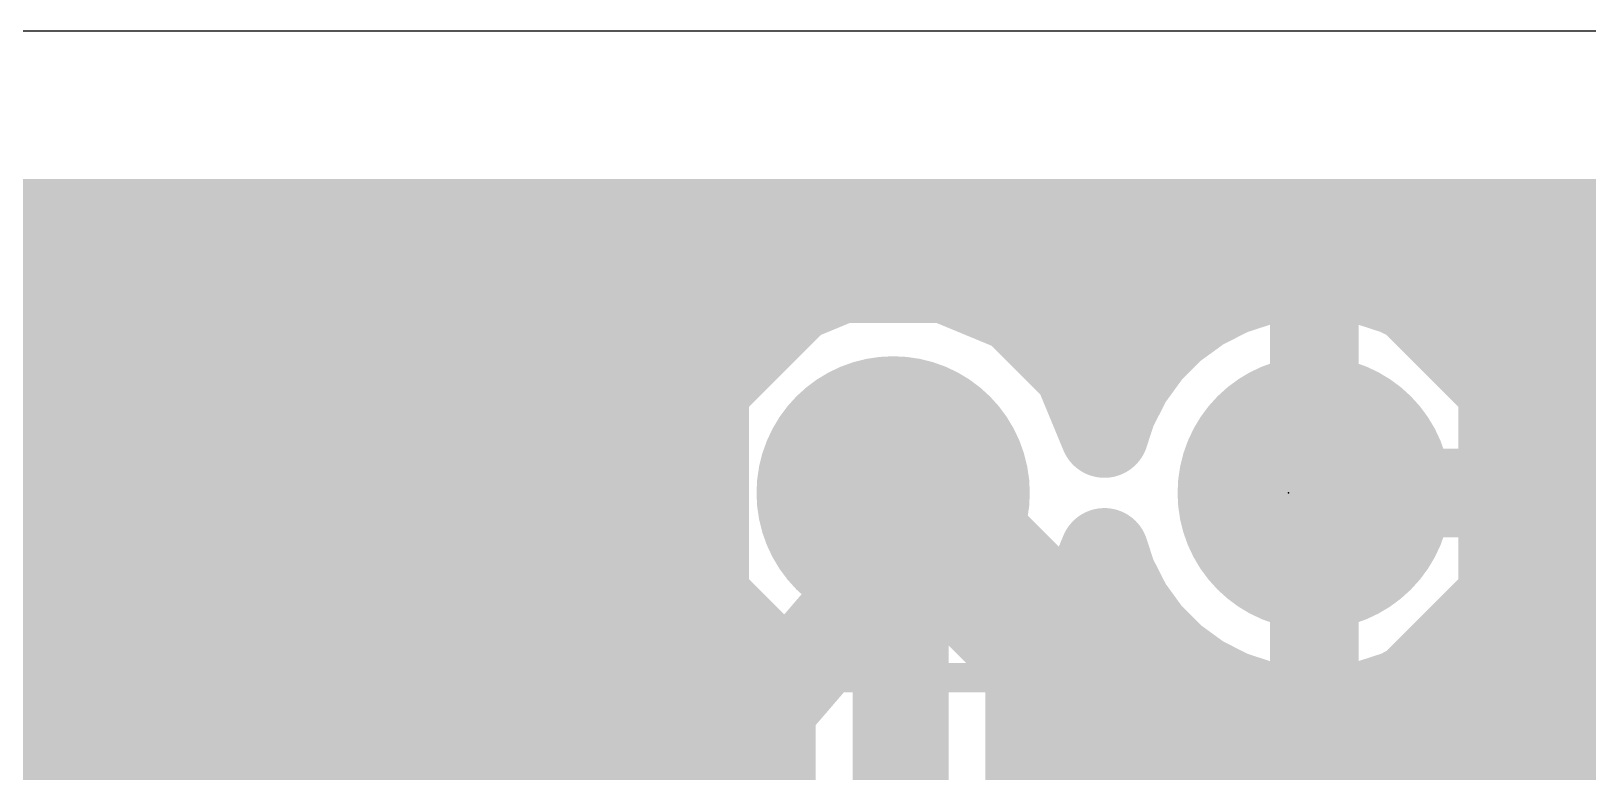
# Model space of a CAD drawing. Extents: x -0.2 to 38.1, y -0.7 to 65.1.
# Drawn here: x 7.86 to 18.57, y 59.68 to 64.77 of the extents above; entities that cross this region are included whole.
import ezdxf

# ---------------------------------------------------------------- set-up
doc = ezdxf.new("R2010")
doc.units = 0
for name, color, linetype in [('1', 22, 'CONTINUOUS'), ('16', 175, 'CONTINUOUS'), ('17', 82, 'CONTINUOUS'), ('20', 7, 'CONTINUOUS'), ('21', 253, 'CONTINUOUS'), ('23', 7, 'CONTINUOUS'), ('51', 253, 'CONTINUOUS')]:
    doc.layers.add(name, color=color, linetype=linetype)

# ---------------------------------------------------------------- blocks, each defined once
blk = doc.blocks.new('RECT')
blk.add_solid([(-0.5, -0.5), (0.5, -0.5), (-0.5, 0.5), (0.5, 0.5)])
blk = doc.blocks.new('ROUNDP')
at = {"const_width": 0.5}
blk.add_lwpolyline([(0, -0.25, 1), (0, 0.25, 1), (0, -0.25)], format="xyb", dxfattribs=at)

msp = doc.modelspace()

# ---------------------------------------------------------------- linework, layer by layer
at = {"layer": '1'}
for points, const_width in [([(13.843, 61.595), (14.0335, 61.4045)], 1.016), ([(13.843, 61.595), (13.7922, 61.595)], 0.6604), ([(14.0335, 61.4045), (16.383, 59.055)], 1.016), ([(14.0335, 61.4045), (11.684, 58.674)], 0.6604)]:
    msp.add_lwpolyline(points, dxfattribs=dict(at, const_width=const_width))
for points, const_width in [([(14.0226, 61.7746, 1), (13.6634, 61.4154)], 0.508), ([(13.7922, 61.7601, 1), (13.7922, 61.4299)], 0.3302), ([(14.2131, 61.5841, 1), (13.8539, 61.2249)], 0.508), ([(13.843, 61.4299, 1), (13.843, 61.7601)], 0.3302), ([(13.8539, 61.2249, 1), (14.2131, 61.5841)], 0.508), ([(14.1586, 61.2968, 1), (13.9084, 61.5122)], 0.3302)]:
    msp.add_lwpolyline(points, format="xyb", dxfattribs=dict(at, const_width=const_width))
at = {"layer": '16'}
for points, const_width in [([(6.6298, 63.4492), (35.5092, 63.4492)], 0.6096), ([(6.6557, 63.3984), (35.5092, 63.3984)], 0.6096), ([(13.4941, 63.0936), (12.9433, 62.8655)], 0.6096), ([(14.0903, 63.0936), (13.4941, 63.0936)], 0.6096), ([(14.6411, 62.8655), (14.0903, 63.0936)], 0.6096), ([(16.5699, 63.0936), (16.3369, 63.0567)], 0.6096), ([(16.6878, 63.0936), (16.5699, 63.0936)], 0.6096), ([(16.8057, 63.0936), (16.6878, 63.0936)], 0.6096), ([(16.6878, 63.0936), (16.6878, 61.595)], 0.6096), ([(16.6878, 61.595), (16.6878, 63.0936)], 0.6096), ([(17.0387, 63.0567), (16.8057, 63.0936)], 0.6096), ([(16.1125, 62.9838), (15.9024, 62.8767)], 0.6096), ([(16.3369, 63.0567), (16.1125, 62.9838)], 0.6096), ([(17.2631, 62.9838), (17.0387, 63.0567)], 0.6096), ([(17.4732, 62.8767), (17.2631, 62.9838)], 0.6096), ([(12.9433, 62.8655), (12.5217, 62.4439)], 0.6096), ([(15.0627, 62.4439), (14.6411, 62.8655)], 0.6096), ([(15.9024, 62.8767), (15.7115, 62.7381)], 0.6096), ([(17.6641, 62.7381), (17.4732, 62.8767)], 0.6096), ([(6.9663, 62.7888), (12.8667, 62.7888)], 0.6096), ([(14.7177, 62.7888), (15.7814, 62.7888)], 0.6096), ([(16.6878, 62.7888), (16.6878, 62.7888)], 0.6096), ([(17.5942, 62.7888), (26.8367, 62.7888)], 0.6096), ([(15.7115, 62.7381), (15.5447, 62.5713)], 0.6096), ([(17.8309, 62.5713), (17.6641, 62.7381)], 0.6096), ([(15.5447, 62.5713), (15.4061, 62.3804)], 0.6096), ([(17.9695, 62.3804), (17.8309, 62.5713)], 0.6096), ([(12.5217, 62.4439), (12.2936, 61.8931)], 0.6096), ([(15.2449, 62.0038), (15.0627, 62.4439)], 0.6096), ([(15.4061, 62.3804), (15.299, 62.1703)], 0.6096), ([(18.0766, 62.1703), (17.9695, 62.3804)], 0.6096), ([(7.0943, 62.1792), (12.4121, 62.1792)], 0.6096), ([(15.1723, 62.1792), (15.3036, 62.1792)], 0.6096), ([(15.299, 62.1703), (15.2449, 62.0038)], 0.6096), ([(16.6878, 62.1792), (16.6878, 62.1792)], 0.6096), ([(18.0721, 62.1792), (26.3821, 62.1792)], 0.6096), ([(18.1495, 61.9459), (18.0766, 62.1703)], 0.6096), ([(18.1864, 61.7129), (18.1495, 61.9459)], 0.6096), ([(12.2936, 61.8931), (12.2936, 61.2969)], 0.6096), ([(18.1864, 61.595), (18.1864, 61.7129)], 0.6096), ([(13.843, 61.595), (13.7922, 61.595)], 0.6604), ([(13.843, 61.595), (13.843, 57.785)], 0.6604), ([(16.6878, 60.0964), (16.6878, 61.595)], 0.6096), ([(16.6878, 61.595), (16.6878, 61.595)], 0.6096), ([(16.6878, 61.595), (16.6878, 60.0964)], 0.6096), ([(18.1864, 61.595), (16.6878, 61.595)], 0.6096), ([(16.6878, 61.595), (16.6878, 61.595)], 0.6096), ([(16.6878, 61.595), (18.1864, 61.595)], 0.6096), ([(16.6878, 61.595), (16.6878, 61.595)], 0.6096), ([(18.1864, 61.4771), (18.1864, 61.595)], 0.6096), ([(7.1908, 61.5696), (12.2936, 61.5696)], 0.6096), ([(16.6878, 61.5696), (16.6878, 61.5696)], 0.6096), ([(18.1495, 61.2441), (18.1864, 61.4771)], 0.6096), ([(18.1864, 61.5696), (26.2636, 61.5696)], 0.6096), ([(12.2936, 61.2969), (12.5217, 60.7461)], 0.6096), ([(15.0627, 60.7461), (15.2449, 61.1862)], 0.6096), ([(15.2449, 61.1862), (15.299, 61.0197)], 0.6096), ([(18.0766, 61.0197), (18.1495, 61.2441)], 0.6096), ([(7.1144, 60.96), (12.4332, 60.96)], 0.6096), ([(15.1512, 60.96), (15.3294, 60.96)], 0.6096), ([(15.299, 61.0197), (15.4061, 60.8096)], 0.6096), ([(16.6878, 60.96), (16.6878, 60.96)], 0.6096), ([(17.9695, 60.8096), (18.0766, 61.0197)], 0.6096), ([(18.0462, 60.96), (26.4032, 60.96)], 0.6096), ([(12.5217, 60.7461), (12.9433, 60.3245)], 0.6096), ([(14.732, 60.4155), (15.0627, 60.7461)], 0.6096), ([(15.4061, 60.8096), (15.5447, 60.6187)], 0.6096), ([(17.8309, 60.6187), (17.9695, 60.8096)], 0.6096), ([(15.5447, 60.6187), (15.7115, 60.4519)], 0.6096), ([(17.6641, 60.4519), (17.8309, 60.6187)], 0.6096), ([(14.732, 59.2438), (14.732, 60.4155)], 0.6096), ([(15.7115, 60.4519), (15.9024, 60.3133)], 0.6096), ([(17.4732, 60.3133), (17.6641, 60.4519)], 0.6096), ([(7.0179, 60.3504), (12.9175, 60.3504)], 0.6096), ([(12.9433, 60.3245), (12.954, 60.3201)], 0.6096), ([(12.954, 60.3201), (12.954, 59.2438)], 0.6096), ([(14.732, 60.3504), (15.8513, 60.3504)], 0.6096), ([(15.9024, 60.3133), (16.1125, 60.2062)], 0.6096), ([(16.6878, 60.3504), (16.6878, 60.3504)], 0.6096), ([(17.2631, 60.2062), (17.4732, 60.3133)], 0.6096), ([(17.5243, 60.3504), (26.8875, 60.3504)], 0.6096), ([(16.1125, 60.2062), (16.3369, 60.1333)], 0.6096), ([(17.0387, 60.1333), (17.2631, 60.2062)], 0.6096), ([(16.3369, 60.1333), (16.5699, 60.0964)], 0.6096), ([(16.5699, 60.0964), (16.6878, 60.0964)], 0.6096), ([(16.6878, 60.0964), (16.8057, 60.0964)], 0.6096), ([(16.8057, 60.0964), (17.0387, 60.1333)], 0.6096), ([(6.7204, 59.7408), (12.954, 59.7408)], 0.6096), ([(14.732, 59.7408), (33.0924, 59.7408)], 0.6096)]:
    msp.add_lwpolyline(points, dxfattribs=dict(at, const_width=const_width))
for points, const_width in [([(13.4941, 63.246, 1), (13.4941, 62.9412)], 0.3048), ([(13.5524, 62.9528, 1), (13.4358, 63.2344)], 0.3048), ([(14.1486, 63.2344, 1), (14.032, 62.9528)], 0.3048), ([(14.0903, 62.9412, 1), (14.0903, 63.246)], 0.3048), ([(16.5699, 63.246, 1), (16.5699, 62.9412)], 0.3048), ([(16.6878, 63.246, 1), (16.6878, 62.9412)], 0.3048), ([(16.8402, 63.0936, 1), (16.5354, 63.0936)], 0.3048), ([(16.8402, 63.0936, 1), (16.5354, 63.0936)], 0.3048), ([(16.5937, 62.9431, 1), (16.546, 63.2441)], 0.3048), ([(16.8296, 63.2441, 1), (16.7819, 62.9431)], 0.3048), ([(16.6878, 62.9412, 1), (16.6878, 63.246)], 0.3048), ([(16.8057, 62.9412, 1), (16.8057, 63.246)], 0.3048), ([(16.0654, 63.1287, 1), (16.1596, 62.8389)], 0.3048), ([(16.1817, 62.848, 1), (16.0433, 63.1196)], 0.3048), ([(16.313, 63.2072, 1), (16.3607, 62.9062)], 0.3048), ([(16.384, 62.9118, 1), (16.2898, 63.2016)], 0.3048), ([(17.0858, 63.2016, 1), (16.9916, 62.9118)], 0.3048), ([(17.0149, 62.9062, 1), (17.0626, 63.2072)], 0.3048), ([(17.3322, 63.1196, 1), (17.1939, 62.848)], 0.3048), ([(17.216, 62.8389, 1), (17.3102, 63.1287)], 0.3048), ([(13.0511, 62.7577, 1), (12.8355, 62.9732)], 0.3048), ([(14.7489, 62.9732, 1), (14.5333, 62.7577)], 0.3048), ([(15.8332, 63.0125, 1), (15.9715, 62.7409)], 0.3048), ([(15.9919, 62.7534, 1), (15.8128, 63)], 0.3048), ([(17.5628, 63, 1), (17.3837, 62.7534)], 0.3048), ([(17.4041, 62.7409, 1), (17.5424, 63.0125)], 0.3048), ([(12.885, 63.0062, 1), (13.0016, 62.7247)], 0.3048), ([(12.8667, 62.6364, 1), (12.8667, 62.9412)], 0.3048), ([(14.7177, 62.9412, 1), (14.7177, 62.6364)], 0.3048), ([(14.5828, 62.7247, 1), (14.6994, 63.0062)], 0.3048), ([(15.7814, 62.6364, 1), (15.7814, 62.9412)], 0.3048), ([(16.6878, 62.9412, 1), (16.6878, 62.6364)], 0.3048), ([(16.6878, 62.6364, 1), (16.6878, 62.9412)], 0.3048), ([(17.5942, 62.9412, 1), (17.5942, 62.6364)], 0.3048), ([(15.6219, 62.8614, 1), (15.8011, 62.6148)], 0.3048), ([(15.8193, 62.6303, 1), (15.6038, 62.8458)], 0.3048), ([(17.7718, 62.8458, 1), (17.5563, 62.6303)], 0.3048), ([(17.5745, 62.6148, 1), (17.7537, 62.8614)], 0.3048), ([(15.668, 62.4817, 1), (15.4214, 62.6609)], 0.3048), ([(17.9542, 62.6609, 1), (17.7076, 62.4817)], 0.3048), ([(12.6625, 62.3856, 1), (12.3809, 62.5022)], 0.3048), ([(15.2034, 62.5022, 1), (14.9219, 62.3856)], 0.3048), ([(15.437, 62.679, 1), (15.6525, 62.4635)], 0.3048), ([(17.7231, 62.4635, 1), (17.9386, 62.679)], 0.3048), ([(12.414, 62.5517, 1), (12.6295, 62.3361)], 0.3048), ([(14.9549, 62.3361, 1), (15.1704, 62.5517)], 0.3048), ([(15.5419, 62.3113, 1), (15.2703, 62.4496)], 0.3048), ([(18.1053, 62.4496, 1), (17.8337, 62.3113)], 0.3048), ([(15.2828, 62.47, 1), (15.5294, 62.2909)], 0.3048), ([(17.8462, 62.2909, 1), (18.0928, 62.47)], 0.3048), ([(12.4121, 62.0268, 1), (12.4121, 62.3316)], 0.3048), ([(15.1723, 62.3316, 1), (15.1723, 62.0268)], 0.3048), ([(15.4439, 62.1232, 1), (15.1541, 62.2174)], 0.3048), ([(15.3036, 62.0268, 1), (15.3036, 62.3316)], 0.3048), ([(16.6878, 62.3316, 1), (16.6878, 62.0268)], 0.3048), ([(16.6878, 62.0268, 1), (16.6878, 62.3316)], 0.3048), ([(18.0721, 62.3316, 1), (18.0721, 62.0268)], 0.3048), ([(18.2215, 62.2174, 1), (17.9317, 62.1232)], 0.3048), ([(15.1632, 62.2394, 1), (15.4348, 62.1011)], 0.3048), ([(17.9408, 62.1011, 1), (18.2124, 62.2394)], 0.3048), ([(15.1, 62.0509, 1), (15.3899, 61.9568)], 0.3048), ([(15.1041, 61.9455, 1), (15.3857, 62.0622)], 0.3048), ([(18.3, 61.9698, 1), (17.999, 61.9221)], 0.3048), ([(12.446, 61.8931, 1), (12.1412, 61.8931)], 0.3048), ([(12.1528, 61.9514, 1), (12.4344, 61.8348)], 0.3048), ([(18.0046, 61.8988, 1), (18.2944, 61.993)], 0.3048), ([(18.3388, 61.7129, 1), (18.034, 61.7129)], 0.3048), ([(13.7922, 61.7601, 1), (13.7922, 61.4299)], 0.3302), ([(14.0081, 61.595, 1), (13.6779, 61.595)], 0.3302), ([(13.843, 61.4299, 1), (13.843, 61.7601)], 0.3302), ([(16.8402, 61.595, 1), (16.5354, 61.595)], 0.3048), ([(16.6878, 61.7474, 1), (16.6878, 61.4426)], 0.3048), ([(16.8402, 61.595, 1), (16.5354, 61.595)], 0.3048), ([(16.6878, 61.7474, 1), (16.6878, 61.4426)], 0.3048), ([(16.8402, 61.595, 1), (16.5354, 61.595)], 0.3048), ([(16.6878, 61.7474, 1), (16.6878, 61.4426)], 0.3048), ([(16.6878, 61.7474, 1), (16.6878, 61.4426)], 0.3048), ([(16.6878, 61.4426, 1), (16.6878, 61.7474)], 0.3048), ([(16.6878, 61.4426, 1), (16.6878, 61.7474)], 0.3048), ([(18.3388, 61.595, 1), (18.034, 61.595)], 0.3048), ([(18.0359, 61.6891, 1), (18.3369, 61.7368)], 0.3048), ([(18.1864, 61.4426, 1), (18.1864, 61.7474)], 0.3048), ([(18.1864, 61.4426, 1), (18.1864, 61.7474)], 0.3048), ([(12.2936, 61.4172, 1), (12.2936, 61.722)], 0.3048), ([(16.6878, 61.722, 1), (16.6878, 61.4172)], 0.3048), ([(16.6878, 61.4172, 1), (16.6878, 61.722)], 0.3048), ([(18.1864, 61.722, 1), (18.1864, 61.4172)], 0.3048), ([(18.3369, 61.4532, 1), (18.0359, 61.5009)], 0.3048), ([(16.5354, 61.595, 1), (16.8402, 61.595)], 0.3048), ([(16.5354, 61.595, 1), (16.8402, 61.595)], 0.3048), ([(16.5354, 61.595, 1), (16.8402, 61.595)], 0.3048), ([(18.034, 61.595, 1), (18.3388, 61.595)], 0.3048), ([(12.4344, 61.3552, 1), (12.1528, 61.2386)], 0.3048), ([(18.034, 61.4771, 1), (18.3388, 61.4771)], 0.3048), ([(15.3899, 61.2332, 1), (15.1, 61.1391)], 0.3048), ([(15.3857, 61.1278, 1), (15.1041, 61.2445)], 0.3048), ([(18.2944, 61.197, 1), (18.0046, 61.2912)], 0.3048), ([(12.1412, 61.2969, 1), (12.446, 61.2969)], 0.3048), ([(17.999, 61.2679, 1), (18.3, 61.2202)], 0.3048), ([(12.4332, 60.8076, 1), (12.4332, 61.1124)], 0.3048), ([(15.1512, 61.1124, 1), (15.1512, 60.8076)], 0.3048), ([(15.4348, 61.0889, 1), (15.1632, 60.9505)], 0.3048), ([(15.3294, 60.8076, 1), (15.3294, 61.1124)], 0.3048), ([(16.6878, 61.1124, 1), (16.6878, 60.8076)], 0.3048), ([(16.6878, 60.8076, 1), (16.6878, 61.1124)], 0.3048), ([(18.0462, 61.1124, 1), (18.0462, 60.8076)], 0.3048), ([(18.2124, 60.9505, 1), (17.9408, 61.0889)], 0.3048), ([(15.1541, 60.9726, 1), (15.4439, 61.0668)], 0.3048), ([(17.9317, 61.0668, 1), (18.2215, 60.9726)], 0.3048), ([(12.6295, 60.8539, 1), (12.414, 60.6383)], 0.3048), ([(15.1704, 60.6383, 1), (14.9549, 60.8539)], 0.3048), ([(15.5294, 60.8991, 1), (15.2828, 60.72)], 0.3048), ([(15.2703, 60.7404, 1), (15.5419, 60.8787)], 0.3048), ([(17.8337, 60.8787, 1), (18.1053, 60.7404)], 0.3048), ([(18.0928, 60.72, 1), (17.8462, 60.8991)], 0.3048), ([(12.3809, 60.6878, 1), (12.6625, 60.8044)], 0.3048), ([(14.9219, 60.8044, 1), (15.2034, 60.6878)], 0.3048), ([(15.6525, 60.7265, 1), (15.437, 60.511)], 0.3048), ([(17.9386, 60.511, 1), (17.7231, 60.7265)], 0.3048), ([(15.4214, 60.5291, 1), (15.668, 60.7083)], 0.3048), ([(17.7076, 60.7083, 1), (17.9542, 60.5291)], 0.3048), ([(14.8844, 60.4155, 1), (14.5796, 60.4155)], 0.3048), ([(15.8011, 60.5752, 1), (15.6219, 60.3286)], 0.3048), ([(15.6038, 60.3442, 1), (15.8193, 60.5597)], 0.3048), ([(17.5563, 60.5597, 1), (17.7718, 60.3442)], 0.3048), ([(17.7537, 60.3286, 1), (17.5745, 60.5752)], 0.3048), ([(13.0016, 60.4653, 1), (12.885, 60.1837)], 0.3048), ([(13.1064, 60.3201, 1), (12.8016, 60.3201)], 0.3048), ([(12.8957, 60.1793, 1), (13.0123, 60.4609)], 0.3048), ([(12.9175, 60.198, 1), (12.9175, 60.5028)], 0.3048), ([(14.6242, 60.5232, 1), (14.8398, 60.3077)], 0.3048), ([(14.732, 60.5028, 1), (14.732, 60.198)], 0.3048), ([(15.9715, 60.4491, 1), (15.8332, 60.1775)], 0.3048), ([(15.8513, 60.198, 1), (15.8513, 60.5028)], 0.3048), ([(16.6878, 60.5028, 1), (16.6878, 60.198)], 0.3048), ([(16.6878, 60.198, 1), (16.6878, 60.5028)], 0.3048), ([(17.5243, 60.5028, 1), (17.5243, 60.198)], 0.3048), ([(17.5424, 60.1775, 1), (17.4041, 60.4491)], 0.3048), ([(12.8355, 60.2168, 1), (13.0511, 60.4323)], 0.3048), ([(15.8128, 60.19, 1), (15.9919, 60.4366)], 0.3048), ([(16.1596, 60.3511, 1), (16.0654, 60.0613)], 0.3048), ([(16.0433, 60.0704, 1), (16.1817, 60.342)], 0.3048), ([(17.1939, 60.342, 1), (17.3322, 60.0704)], 0.3048), ([(17.3102, 60.0613, 1), (17.216, 60.3511)], 0.3048), ([(17.3837, 60.4366, 1), (17.5628, 60.19)], 0.3048), ([(16.3607, 60.2838, 1), (16.313, 59.9828)], 0.3048), ([(16.2898, 59.9884, 1), (16.384, 60.2782)], 0.3048), ([(16.5699, 60.2488, 1), (16.5699, 59.944)], 0.3048), ([(16.6878, 60.2488, 1), (16.6878, 59.944)], 0.3048), ([(16.546, 59.9459, 1), (16.5937, 60.2469)], 0.3048), ([(16.7819, 60.2469, 1), (16.8296, 59.9459)], 0.3048), ([(16.6878, 59.944, 1), (16.6878, 60.2488)], 0.3048), ([(16.8057, 59.944, 1), (16.8057, 60.2488)], 0.3048), ([(16.9916, 60.2782, 1), (17.0858, 59.9884)], 0.3048), ([(17.0626, 59.9828, 1), (17.0149, 60.2838)], 0.3048), ([(16.5354, 60.0964, 1), (16.8402, 60.0964)], 0.3048), ([(16.5354, 60.0964, 1), (16.8402, 60.0964)], 0.3048), ([(12.954, 59.5884, 1), (12.954, 59.8932)], 0.3048), ([(14.732, 59.8932, 1), (14.732, 59.5884)], 0.3048)]:
    msp.add_lwpolyline(points, format="xyb", dxfattribs=dict(at, const_width=const_width))
at = {"layer": '20'}
msp.add_line((36.83, 64.77), (0, 64.77), dxfattribs=at)
at = {"layer": '21', "const_width": 0.2032}
for points in [[(12.7, 62.23), (13.335, 62.865)], [(13.335, 62.865), (14.605, 62.865)], [(14.605, 62.865), (15.24, 62.23)], [(15.24, 62.23), (15.875, 62.865)], [(15.875, 62.865), (17.145, 62.865)], [(17.78, 62.23), (17.145, 62.865)], [(11.1682, 62.2486), (11.1682, 60.6894)], [(12.7, 60.96), (12.7, 62.23)], [(17.78, 60.96), (17.78, 62.23)], [(10.3886, 61.469), (11.9478, 61.469)], [(18.5166, 61.469), (20.0758, 61.469)], [(13.335, 60.325), (12.7, 60.96)], [(15.24, 60.96), (14.605, 60.325)], [(15.875, 60.325), (15.24, 60.96)], [(17.145, 60.325), (17.78, 60.96)], [(14.605, 60.325), (13.335, 60.325)], [(17.145, 60.325), (15.875, 60.325)]]:
    msp.add_lwpolyline(points, dxfattribs=at)
at = {"layer": '21', "const_width": 0.1016}
for points in [[(13.335, 62.9158, 1), (13.335, 62.8142)], [(13.3709, 62.8291, 1), (13.2991, 62.9009)], [(14.6409, 62.9009, 1), (14.5691, 62.8291)], [(14.605, 62.8142, 1), (14.605, 62.9158)], [(15.875, 62.9158, 1), (15.875, 62.8142)], [(15.9109, 62.8291, 1), (15.8391, 62.9009)], [(17.1809, 62.9009, 1), (17.1091, 62.8291)], [(17.145, 62.8142, 1), (17.145, 62.9158)], [(11.219, 62.2486, 1), (11.1174, 62.2486)], [(12.7508, 62.23, 1), (12.6492, 62.23)], [(12.6641, 62.2659, 1), (12.7359, 62.1941)], [(15.2041, 62.2659, 1), (15.2759, 62.1941)], [(15.2041, 62.1941, 1), (15.2759, 62.2659)], [(17.8308, 62.23, 1), (17.7292, 62.23)], [(17.7441, 62.1941, 1), (17.8159, 62.2659)], [(10.3886, 61.5198, 1), (10.3886, 61.4182)], [(11.9478, 61.4182, 1), (11.9478, 61.5198)], [(18.5166, 61.5198, 1), (18.5166, 61.4182)], [(12.7359, 60.9959, 1), (12.6641, 60.9241)], [(15.2759, 60.9959, 1), (15.2041, 60.9241)], [(15.2759, 60.9241, 1), (15.2041, 60.9959)], [(17.8159, 60.9241, 1), (17.7441, 60.9959)], [(12.6492, 60.96, 1), (12.7508, 60.96)], [(17.7292, 60.96, 1), (17.8308, 60.96)], [(11.1174, 60.6894, 1), (11.219, 60.6894)], [(13.335, 60.3758, 1), (13.335, 60.2742)], [(13.2991, 60.2891, 1), (13.3709, 60.3609)], [(14.5691, 60.3609, 1), (14.6409, 60.2891)], [(14.605, 60.2742, 1), (14.605, 60.3758)], [(15.875, 60.3758, 1), (15.875, 60.2742)], [(15.8391, 60.2891, 1), (15.9109, 60.3609)], [(17.1091, 60.3609, 1), (17.1809, 60.2891)], [(17.145, 60.2742, 1), (17.145, 60.3758)]]:
    msp.add_lwpolyline(points, format="xyb", dxfattribs=at)
at = {"layer": '23'}
msp.add_point((16.51, 61.595), dxfattribs=at)

# ---------------------------------------------------------------- block references
at = {"layer": '17', "xscale": 1.8796, "yscale": 1.8796, "rotation": 270}
for p in [(13.7922, 61.595), (13.7922, 61.595), (16.6878, 61.595), (16.6878, 61.595)]:
    msp.add_blockref('ROUNDP', p, dxfattribs=at)
at = {"layer": '51', "xscale": 0.5842, "yscale": 0.5842, "rotation": 180}
for p in [(13.97, 61.595), (16.51, 61.595)]:
    msp.add_blockref('RECT', p, dxfattribs=at)

doc.saveas('drawing.dxf')
